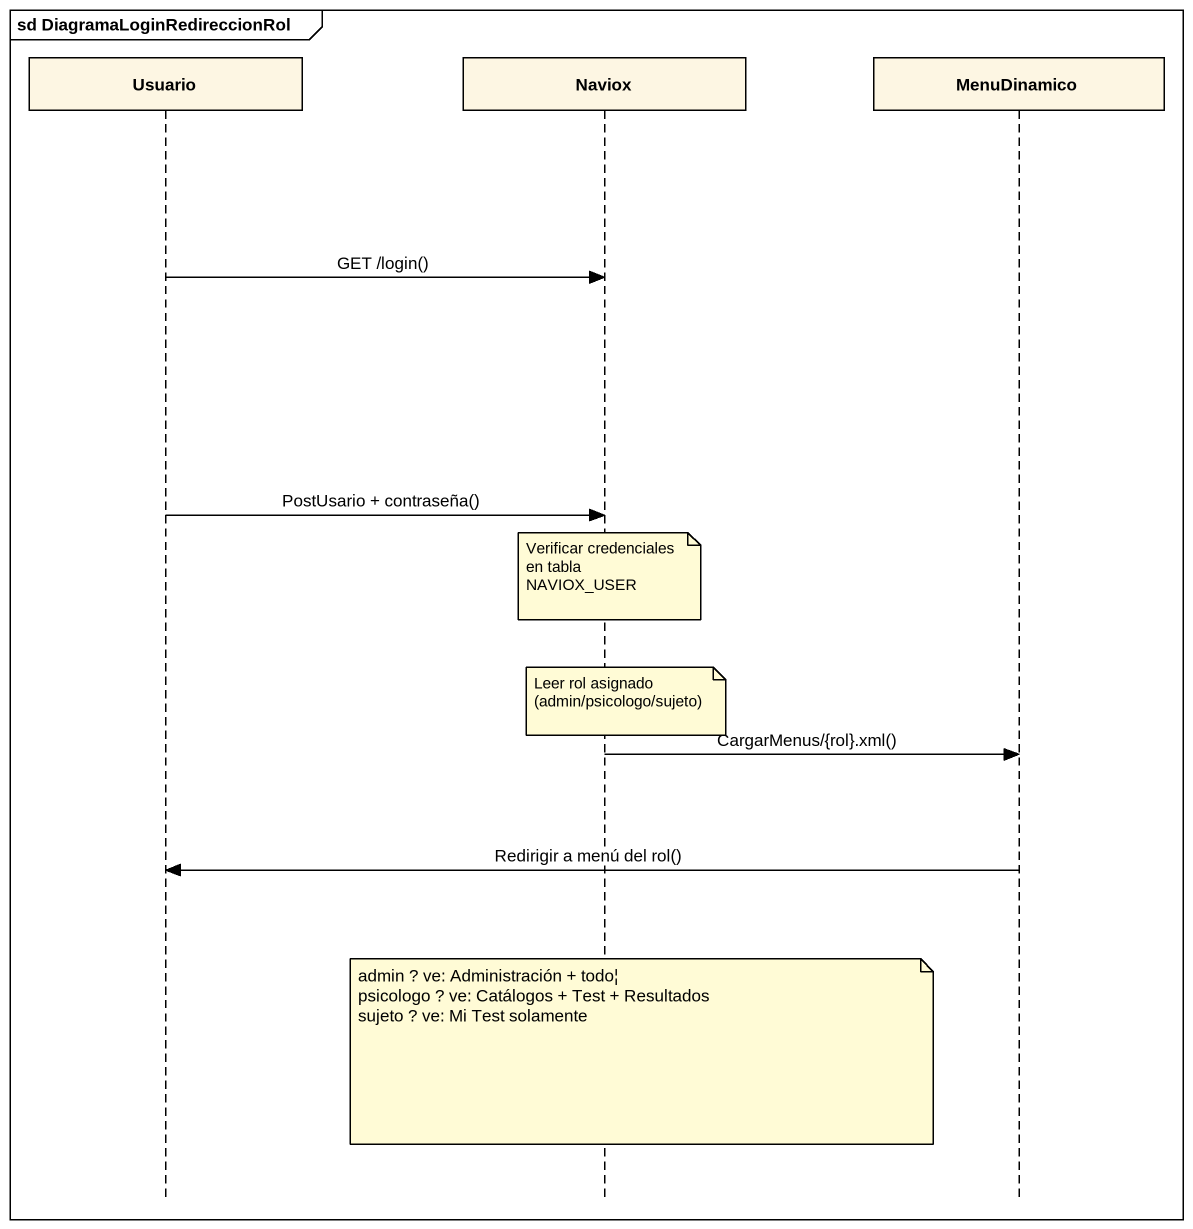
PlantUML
@startuml
mainframe sd DiagramaLoginRedireccionRol
hide footbox
participant Usuario
participant Naviox
participant MenuDinamico

Usuario -> Naviox : GET /login()
Usuario -> Naviox : PostUsario + contraseña()
note over Naviox : Verificar credenciales en tabla NAVIOX_USER
note over Naviox
  Leer rol asignado
  (admin/psicologo/sujeto)
end note
Naviox -> MenuDinamico : CargarMenus/{rol}.xml()
MenuDinamico -> Usuario : Redirigir a menú del rol()
note over Naviox
  admin ? ve: Administración + todo¦
  psicologo ? ve: Catálogos + Test + Resultados
  sujeto ? ve: Mi Test solamente
end note
@enduml
